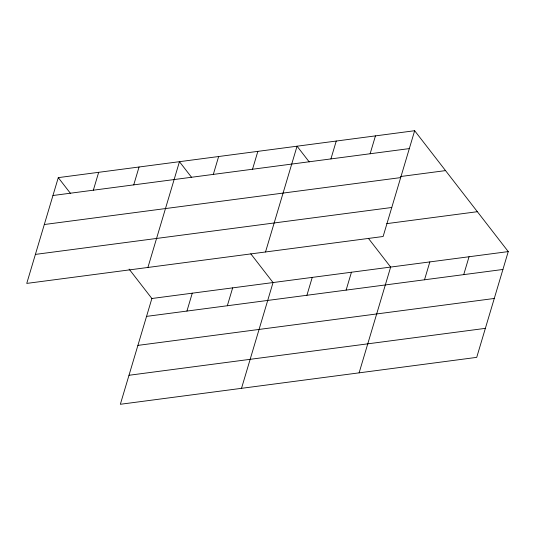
<?xml version="1.0" encoding="UTF-8"?>
<svg xmlns="http://www.w3.org/2000/svg" width="535" height="535" viewBox="0 0 535 535"><rect width="100%" height="100%" fill="white"/><g stroke="black" fill="none" stroke-linecap="round" stroke-linejoin="round"><path stroke-width="0.8" d="M58.282 177.633L26.75 283.41L383.12 236.497L414.652 130.721L58.282 177.633L70.433 193.329M93.344 190.192L98.674 172.317M133.73 184.876L139.06 167M147.914 267.46L179.452 161.684L191.604 177.379M129.095 269.078L151.88 298.503L120.348 404.279L476.718 357.367L508.25 251.59L414.652 130.721M213.318 174.397L218.648 156.521M186.936 311.062L192.266 293.187M252.52 169.241L257.85 151.365M227.328 305.746L232.658 287.87M265.52 251.978L297.052 146.202L309.203 161.898M241.512 388.33L273.044 282.554L250.768 253.784M330.924 158.915L336.254 141.039M306.916 295.273L312.246 277.391M370.126 153.759L375.456 135.877M346.118 290.11L351.448 272.235M359.112 372.848L390.65 267.072L368.368 238.302M424.516 279.785L429.846 261.909M463.718 274.629L469.048 256.753M52.952 195.509L409.329 148.596M400.621 176.517L445.541 170.605M44.305 224.519L400.682 177.6M35.397 254.406L391.767 207.486M386.711 223.637L477.36 211.7M151.88 298.503L508.25 251.59M146.55 316.386L502.92 269.466M137.903 345.389L494.273 298.47M128.995 375.276L485.365 328.356"/></g></svg>
